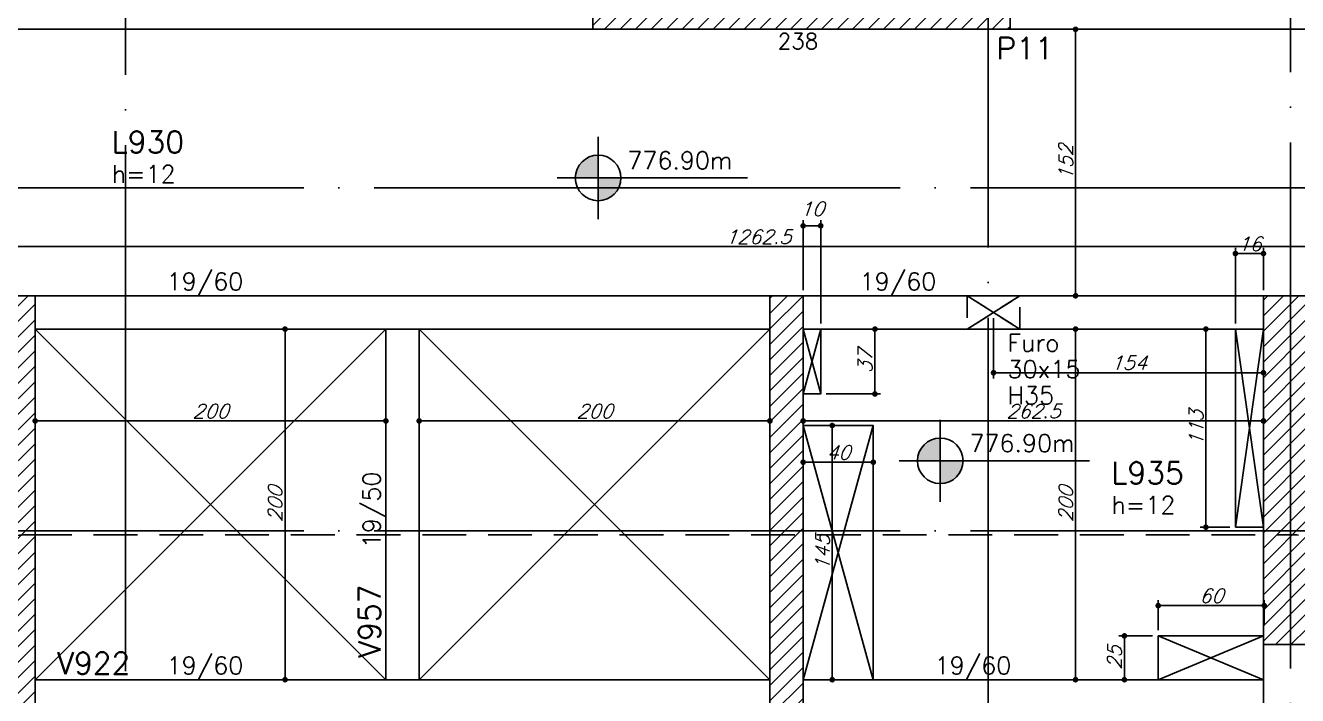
# Model space of a CAD drawing. Extents: x -4245 to 5400, y -2094 to 2406.
# Drawn here: x 1508 to 2234, y 265 to 648 of the extents above; entities that cross this region are included whole.
import ezdxf
from ezdxf.enums import TextEntityAlignment as Align

# ---------------------------------------------------------------- set-up
doc = ezdxf.new("R2010")
doc.units = 0
doc.header["$LTSCALE"] = 50
doc.header["$MEASUREMENT"] = 0
for name, pattern in [('DASHED', [0.75, 0.5, -0.25]), ('EIXO', [6.8, 6, -0.4, 0, -0.4]), ('HIDDEN', [0.375, 0.25, -0.125])]:
    doc.linetypes.add(name, pattern=pattern)
doc.layers.get('0').update_dxf_attribs({"linetype": 'CONTINUOUS'})
doc.layers.get('DEFPOINTS').update_dxf_attribs({"linetype": 'CONTINUOUS'})
for name, color, linetype in [('F-AUX-RED', 1, 'CONTINUOUS'), ('F-COTAS', 106, 'CONTINUOUS'), ('F-COTAS-FUROS', 50, 'CONTINUOUS'), ('F-EIXO', 12, 'EIXO'), ('F-FURO-PAREDE', 2, 'HIDDEN'), ('F-FURO-PAREDE-TEXTOS', 2, 'CONTINUOUS'), ('F-LAJES-DIM', 2, 'CONTINUOUS'), ('F-LAJES-NOME', 4, 'CONTINUOUS'), ('F-NÍVEL-PLANTA', 2, 'CONTINUOUS'), ('F-PILARES-DIM', 172, 'CONTINUOUS'), ('F-PILARES-HACH', 174, 'CONTINUOUS'), ('F-PILARES-NOME', 170, 'CONTINUOUS'), ('F-PILARES-S', 170, 'CONTINUOUS'), ('F-TEXTO', 6, 'CONTINUOUS'), ('F-VIGAS', 3, 'CONTINUOUS'), ('F-VIGAS-DIM', 2, 'CONTINUOUS'), ('F-VIGAS-NOME', 4, 'CONTINUOUS'), ('F-VÃO', 1, 'CONTINUOUS')]:
    doc.layers.add(name, color=color, linetype=linetype)
doc.styles.add('CP-TEXT-INCL', font='simplex.shx', dxfattribs={"oblique": 20})
doc.styles.add('MCP', font='simplex.shx')
doc.styles.add('ROMANS', font='simplex.shx')
doc.dimstyles.new('CP-COTAS-50', dxfattribs={"dimscale": 0.64, "dimtxt": 12.5, "dimasz": 5, "dimexe": 5, "dimexo": 5, "dimgap": 2.5, "dimtad": 1, "dimdec": 1, "dimdsep": 46, "dimtxsty": 'CP-TEXT-INCL', "dimblk1": 'DOT', "dimblk2": 'DOT', "dimsah": 1, "dimcen": 9, "dimclrd": 256, "dimclre": 256, "dimclrt": 256, "dimadec": 0, "dimazin": 0, "dimtfac": 1, "dimtdec": 1, "dimtmove": 2, "dimatfit": 3, "dimldrblk": 'DOT', "dimfxl": 0, "dimtolj": 1, "dimarcsym": 0})

# ---------------------------------------------------------------- blocks, each defined once
blk = doc.blocks.new('Nível - Planta')
at = {"layer": 'F-NÍVEL-PLANTA'}
h = blk.add_hatch(color=71, dxfattribs=at)
h.paths.add_polyline_path([(0, 0), (0, 0.26, 0.414214), (-0.26, 0)])
h.paths.add_polyline_path([(0.26, 0), (0, 0), (0, -0.26, 0.414214)])
for p, q in [((0, -0.469), (0, 0.469)), ((-0.469, 0), (1.704, 0))]:
    blk.add_line(p, q, dxfattribs=at)
blk.add_circle((0, 0), 0.26, dxfattribs=at)
at = {"layer": 'F-TEXTO', "color": 3, "style": 'MCP'}
blk.add_attdef('NÍVEL', (0.333, 0.102), '', height=0.2, dxfattribs=at)
blk = doc.blocks.new('_DOT')
at = {"color": 0, "linetype": 'ByBlock'}
blk.add_line((-0.5, 0), (-1, 0), dxfattribs=at)
at = {"color": 0, "linetype": 'ByBlock', "const_width": 0.5}
blk.add_lwpolyline([(-0.25, 0, 1), (0.25, 0, 1)], format="xyb", close=True, dxfattribs=at)
blk = doc.blocks.new('*D53')
at = {"layer": 'DEFPOINTS', "color": 0, "linetype": 'Continuous', "transparency": 16777216}
for p in [(1656.53, 474.5), (1656.53, 474.5), (1656.53, 274.5)]:
    blk.add_point(p, dxfattribs=at)
at = {"layer": 'F-COTAS', "linetype": 'Continuous', "lineweight": -2, "transparency": 16777216}
blk.add_line((1656.53, 277.7), (1656.53, 471.3), dxfattribs=at)
at = {"layer": 'F-COTAS', "linetype": 'Continuous', "lineweight": -2, "transparency": 16777216, "xscale": 3.2, "yscale": 3.2, "zscale": 3.2}
for p, rotation in [((1656.53, 474.5), 90), ((1656.53, 274.5), 270)]:
    blk.add_blockref('_DOT', p, dxfattribs=dict(at, rotation=rotation))
at = {"layer": 'F-COTAS', "linetype": 'Continuous', "transparency": 16777216, "insert": (1650.93, 374.5), "char_height": 8, "attachment_point": 5, "rotation": 90, "style": 'CP-TEXT-INCL'}
blk.add_mtext('\\A1;200', dxfattribs=at)
blk = doc.blocks.new('*D56')
at = {"layer": 'DEFPOINTS', "color": 0, "linetype": 'Continuous', "transparency": 16777216}
for p in [(2107.34, 474.5), (2107.34, 474.5), (2107.34, 274.5)]:
    blk.add_point(p, dxfattribs=at)
at = {"layer": 'F-COTAS', "linetype": 'Continuous', "lineweight": -2, "transparency": 16777216}
blk.add_line((2107.34, 277.7), (2107.34, 471.3), dxfattribs=at)
at = {"layer": 'F-COTAS', "linetype": 'Continuous', "lineweight": -2, "transparency": 16777216, "xscale": 3.2, "yscale": 3.2, "zscale": 3.2}
for p, rotation in [((2107.34, 474.5), 90), ((2107.34, 274.5), 270)]:
    blk.add_blockref('_DOT', p, dxfattribs=dict(at, rotation=rotation))
at = {"layer": 'F-COTAS', "linetype": 'Continuous', "transparency": 16777216, "insert": (2101.74, 374.5), "char_height": 8, "attachment_point": 5, "rotation": 90, "style": 'CP-TEXT-INCL'}
blk.add_mtext('\\A1;200', dxfattribs=at)
blk = doc.blocks.new('*D57')
at = {"layer": 'DEFPOINTS', "color": 0, "linetype": 'Continuous', "transparency": 16777216}
for p in [(2107.34, 645.5), (2107.34, 645.5), (2107.34, 493.5)]:
    blk.add_point(p, dxfattribs=at)
at = {"layer": 'F-COTAS', "linetype": 'Continuous', "lineweight": -2, "transparency": 16777216}
blk.add_line((2107.34, 496.7), (2107.34, 642.3), dxfattribs=at)
at = {"layer": 'F-COTAS', "linetype": 'Continuous', "lineweight": -2, "transparency": 16777216, "xscale": 3.2, "yscale": 3.2, "zscale": 3.2}
for p, rotation in [((2107.34, 645.5), 90), ((2107.34, 493.5), 270)]:
    blk.add_blockref('_DOT', p, dxfattribs=dict(at, rotation=rotation))
at = {"layer": 'F-COTAS', "linetype": 'Continuous', "transparency": 16777216, "insert": (2101.74, 569.5), "char_height": 8, "attachment_point": 5, "rotation": 90, "style": 'CP-TEXT-INCL'}
blk.add_mtext('\\A1;152', dxfattribs=at)
blk = doc.blocks.new('*D104')
at = {"layer": 'DEFPOINTS', "color": 0, "linetype": 'Continuous', "transparency": 16777216}
for p in [(1295, 521.55), (2557.5, 521.55), (2557.5, 521.55)]:
    blk.add_point(p, dxfattribs=at)
at = {"layer": 'F-COTAS', "linetype": 'Continuous', "lineweight": -2, "transparency": 16777216}
blk.add_line((1298.2, 521.55), (2554.3, 521.55), dxfattribs=at)
at = {"layer": 'F-COTAS', "linetype": 'Continuous', "lineweight": -2, "transparency": 16777216, "xscale": 3.2, "yscale": 3.2, "zscale": 3.2, "rotation": 180}
blk.add_blockref('_DOT', (1295, 521.55), dxfattribs=at)
at = {"layer": 'F-COTAS', "linetype": 'Continuous', "lineweight": -2, "transparency": 16777216, "xscale": 3.2, "yscale": 3.2, "zscale": 3.2}
blk.add_blockref('_DOT', (2557.5, 521.55), dxfattribs=at)
at = {"layer": 'F-COTAS', "linetype": 'Continuous', "transparency": 16777216, "insert": (1926.25, 527.15), "char_height": 8, "attachment_point": 5, "style": 'CP-TEXT-INCL'}
blk.add_mtext('\\A1;1262.5', dxfattribs=at)
blk = doc.blocks.new('*U151')
at = {"layer": 'F-EIXO'}
blk.add_line((0, 0), (7285, 0), dxfattribs=at)
at = {"layer": 'F-TEXTO', "style": 'ROMANS'}
blk.add_attdef('EIXO', text='', height=17.5, dxfattribs=at).set_placement((-28.2072, 0), align=Align.MIDDLE_CENTER)
blk = doc.blocks.new('*U156')
at = {"layer": 'F-EIXO'}
blk.add_line((0, 0), (0, -2753.4852), dxfattribs=at)
at = {"layer": 'F-TEXTO', "style": 'ROMANS'}
blk.add_attdef('EIXO', text='', height=17.5, rotation=360, dxfattribs=at).set_placement((0, 28.2072), align=Align.MIDDLE_CENTER)
blk = doc.blocks.new('*U167')
at = {"layer": 'F-EIXO'}
blk.add_line((0, 0), (7285, 0), dxfattribs=at)
at = {"layer": 'F-TEXTO', "style": 'ROMANS'}
blk.add_attdef('EIXO', text='', height=17.5, dxfattribs=at).set_placement((-28.2072, 0), align=Align.MIDDLE_CENTER)
blk = doc.blocks.new('*U179')
at = {"layer": 'F-EIXO'}
blk.add_line((0, 0), (0, -2655), dxfattribs=at)
at = {"layer": 'F-TEXTO', "style": 'ROMANS'}
blk.add_attdef('EIXO', text='', height=17.5, rotation=360, dxfattribs=at).set_placement((0, 28.21), align=Align.MIDDLE_CENTER)
blk = doc.blocks.new('*U173')
at = {"layer": 'F-EIXO'}
blk.add_line((0, 0), (0, -2755), dxfattribs=at)
at = {"layer": 'F-TEXTO', "style": 'ROMANS'}
blk.add_attdef('EIXO', text='', height=17.5, rotation=360, dxfattribs=at).set_placement((0, 28.2072), align=Align.MIDDLE_CENTER)
blk = doc.blocks.new('*U308')
at = {"layer": 'F-VÃO'}
for p, q in [((0, 0), (60, 25)), ((0, 25), (60, 0))]:
    blk.add_line(p, q, dxfattribs=at)
at = {"layer": 'F-VÃO', "color": 3}
blk.add_lwpolyline([(0, 0), (60, 0), (60, 25), (0, 25)], close=True, dxfattribs=at)
blk = doc.blocks.new('*U311')
at = {"layer": 'F-VÃO'}
for p, q in [((0, 0), (16, 113)), ((0, 113), (16, 0))]:
    blk.add_line(p, q, dxfattribs=at)
at = {"layer": 'F-VÃO', "color": 3}
blk.add_lwpolyline([(0, 0), (16, 0), (16, 113), (0, 113)], close=True, dxfattribs=at)
blk = doc.blocks.new('*U314')
at = {"layer": 'F-VÃO'}
for p, q in [((0, 0), (40, 145)), ((0, 145), (40, 0))]:
    blk.add_line(p, q, dxfattribs=at)
at = {"layer": 'F-VÃO', "color": 3}
blk.add_lwpolyline([(0, 0), (40, 0), (40, 145), (0, 145)], close=True, dxfattribs=at)
blk = doc.blocks.new('*U317')
at = {"layer": 'F-VÃO'}
for p, q in [((0, 0), (10, 37)), ((0, 37), (10, 0))]:
    blk.add_line(p, q, dxfattribs=at)
at = {"layer": 'F-VÃO', "color": 3}
blk.add_lwpolyline([(0, 0), (10, 0), (10, 37), (0, 37)], close=True, dxfattribs=at)
blk = doc.blocks.new('*D406')
at = {"layer": 'DEFPOINTS', "color": 0, "linetype": 'Continuous', "transparency": 16777216}
for p in [(1968.57, 419.5), (1979.86, 419.5), (1984.9, 274.5)]:
    blk.add_point(p, dxfattribs=at)
at = {"layer": 'F-COTAS-FUROS', "linetype": 'Continuous', "lineweight": -2, "transparency": 16777216}
for p, q in [((1976.66, 419.5), (1965.37, 419.5)), ((1968.57, 277.7), (1968.57, 416.3)), ((1981.7, 274.5), (1965.37, 274.5))]:
    blk.add_line(p, q, dxfattribs=at)
at = {"layer": 'F-COTAS-FUROS', "linetype": 'Continuous', "lineweight": -2, "transparency": 16777216, "xscale": 3.2, "yscale": 3.2, "zscale": 3.2}
for p, rotation in [((1968.57, 419.5), 90), ((1968.57, 274.5), 270)]:
    blk.add_blockref('_DOT', p, dxfattribs=dict(at, rotation=rotation))
at = {"layer": 'F-COTAS-FUROS', "linetype": 'Continuous', "transparency": 16777216, "insert": (1962.97, 347), "char_height": 8, "attachment_point": 5, "rotation": 90, "style": 'CP-TEXT-INCL'}
blk.add_mtext('\\A1;145', dxfattribs=at)
blk = doc.blocks.new('*D407')
at = {"layer": 'DEFPOINTS', "color": 0, "linetype": 'Continuous', "transparency": 16777216}
for p in [(1952, 394.26), (1992, 398.56), (1992, 392.59)]:
    blk.add_point(p, dxfattribs=at)
at = {"layer": 'F-COTAS-FUROS', "linetype": 'Continuous', "lineweight": -2, "transparency": 16777216}
for p, q in [((1952, 397.46), (1952, 401.76)), ((1992, 395.79), (1992, 401.76)), ((1955.2, 398.56), (1988.8, 398.56))]:
    blk.add_line(p, q, dxfattribs=at)
at = {"layer": 'F-COTAS-FUROS', "linetype": 'Continuous', "lineweight": -2, "transparency": 16777216, "xscale": 3.2, "yscale": 3.2, "zscale": 3.2, "rotation": 180}
blk.add_blockref('_DOT', (1952, 398.56), dxfattribs=at)
at = {"layer": 'F-COTAS-FUROS', "linetype": 'Continuous', "lineweight": -2, "transparency": 16777216, "xscale": 3.2, "yscale": 3.2, "zscale": 3.2}
blk.add_blockref('_DOT', (1992, 398.56), dxfattribs=at)
at = {"layer": 'F-COTAS-FUROS', "linetype": 'Continuous', "transparency": 16777216, "insert": (1972, 404.16), "char_height": 8, "attachment_point": 5, "style": 'CP-TEXT-INCL'}
blk.add_mtext('\\A1;40', dxfattribs=at)
blk = doc.blocks.new('*D408')
at = {"layer": 'DEFPOINTS', "color": 0, "linetype": 'Continuous', "transparency": 16777216}
for p in [(2135.2, 299.5), (2154.5, 299.5), (2154.5, 274.5)]:
    blk.add_point(p, dxfattribs=at)
at = {"layer": 'F-COTAS-FUROS', "linetype": 'Continuous', "lineweight": -2, "transparency": 16777216}
for p, q in [((2151.3, 299.5), (2132, 299.5)), ((2135.2, 277.7), (2135.2, 296.3)), ((2151.3, 274.5), (2132, 274.5))]:
    blk.add_line(p, q, dxfattribs=at)
at = {"layer": 'F-COTAS-FUROS', "linetype": 'Continuous', "lineweight": -2, "transparency": 16777216, "xscale": 3.2, "yscale": 3.2, "zscale": 3.2}
for p, rotation in [((2135.2, 299.5), 90), ((2135.2, 274.5), 270)]:
    blk.add_blockref('_DOT', p, dxfattribs=dict(at, rotation=rotation))
at = {"layer": 'F-COTAS-FUROS', "linetype": 'Continuous', "transparency": 16777216, "insert": (2129.6, 287), "char_height": 8, "attachment_point": 5, "rotation": 90, "style": 'CP-TEXT-INCL'}
blk.add_mtext('\\A1;25', dxfattribs=at)
blk = doc.blocks.new('*D409')
at = {"layer": 'DEFPOINTS', "color": 0, "linetype": 'Continuous', "transparency": 16777216}
for p in [(2214.97, 316.75), (2154.5, 299.5), (2214.97, 302.19)]:
    blk.add_point(p, dxfattribs=at)
at = {"layer": 'F-COTAS-FUROS', "linetype": 'Continuous', "lineweight": -2, "transparency": 16777216}
for p, q in [((2154.5, 302.7), (2154.5, 319.95)), ((2214.97, 305.39), (2214.97, 319.95)), ((2157.7, 316.75), (2211.77, 316.75))]:
    blk.add_line(p, q, dxfattribs=at)
at = {"layer": 'F-COTAS-FUROS', "linetype": 'Continuous', "lineweight": -2, "transparency": 16777216, "xscale": 3.2, "yscale": 3.2, "zscale": 3.2, "rotation": 180}
blk.add_blockref('_DOT', (2154.5, 316.75), dxfattribs=at)
at = {"layer": 'F-COTAS-FUROS', "linetype": 'Continuous', "lineweight": -2, "transparency": 16777216, "xscale": 3.2, "yscale": 3.2, "zscale": 3.2}
blk.add_blockref('_DOT', (2214.97, 316.75), dxfattribs=at)
at = {"layer": 'F-COTAS-FUROS', "linetype": 'Continuous', "transparency": 16777216, "insert": (2184.73, 322.35), "char_height": 8, "attachment_point": 5, "style": 'CP-TEXT-INCL'}
blk.add_mtext('\\A1;60', dxfattribs=at)
blk = doc.blocks.new('*D410')
at = {"layer": 'DEFPOINTS', "color": 0, "linetype": 'Continuous', "transparency": 16777216}
for p in [(2181.66, 474.5), (2188.56, 474.5), (2198.5, 361.5)]:
    blk.add_point(p, dxfattribs=at)
at = {"layer": 'F-COTAS-FUROS', "linetype": 'Continuous', "lineweight": -2, "transparency": 16777216}
for p, q in [((2185.36, 474.5), (2178.46, 474.5)), ((2181.66, 364.7), (2181.66, 471.3)), ((2195.3, 361.5), (2178.46, 361.5))]:
    blk.add_line(p, q, dxfattribs=at)
at = {"layer": 'F-COTAS-FUROS', "linetype": 'Continuous', "lineweight": -2, "transparency": 16777216, "xscale": 3.2, "yscale": 3.2, "zscale": 3.2}
for p, rotation in [((2181.66, 474.5), 90), ((2181.66, 361.5), 270)]:
    blk.add_blockref('_DOT', p, dxfattribs=dict(at, rotation=rotation))
at = {"layer": 'F-COTAS-FUROS', "linetype": 'Continuous', "transparency": 16777216, "insert": (2176.06, 418), "char_height": 8, "attachment_point": 5, "rotation": 90, "style": 'CP-TEXT-INCL'}
blk.add_mtext('\\A1;113', dxfattribs=at)
blk = doc.blocks.new('*D411')
at = {"layer": 'DEFPOINTS', "color": 0, "linetype": 'Continuous', "transparency": 16777216}
for p in [(2214.5, 517.6), (2214.5, 493.5), (2198.5, 474.5)]:
    blk.add_point(p, dxfattribs=at)
at = {"layer": 'F-COTAS-FUROS', "linetype": 'Continuous', "lineweight": -2, "transparency": 16777216}
for p, q in [((2198.5, 477.7), (2198.5, 520.8)), ((2201.7, 517.6), (2211.3, 517.6)), ((2214.5, 496.7), (2214.5, 520.8))]:
    blk.add_line(p, q, dxfattribs=at)
at = {"layer": 'F-COTAS-FUROS', "linetype": 'Continuous', "lineweight": -2, "transparency": 16777216, "xscale": 3.2, "yscale": 3.2, "zscale": 3.2, "rotation": 180}
blk.add_blockref('_DOT', (2198.5, 517.6), dxfattribs=at)
at = {"layer": 'F-COTAS-FUROS', "linetype": 'Continuous', "lineweight": -2, "transparency": 16777216, "xscale": 3.2, "yscale": 3.2, "zscale": 3.2}
blk.add_blockref('_DOT', (2214.5, 517.6), dxfattribs=at)
at = {"layer": 'F-COTAS-FUROS', "linetype": 'Continuous', "transparency": 16777216, "insert": (2206.5, 523.2), "char_height": 8, "attachment_point": 5, "style": 'CP-TEXT-INCL'}
blk.add_mtext('\\A1;16', dxfattribs=at)
blk = doc.blocks.new('*D412')
at = {"layer": 'DEFPOINTS', "color": 0, "linetype": 'Continuous', "transparency": 16777216}
for p in [(1978.54, 474.5), (1992.91, 474.5), (1962, 437.5)]:
    blk.add_point(p, dxfattribs=at)
at = {"layer": 'F-COTAS-FUROS', "linetype": 'Continuous', "lineweight": -2, "transparency": 16777216}
for p, q in [((1981.74, 474.5), (1996.11, 474.5)), ((1992.91, 440.7), (1992.91, 471.3)), ((1965.2, 437.5), (1996.11, 437.5))]:
    blk.add_line(p, q, dxfattribs=at)
at = {"layer": 'F-COTAS-FUROS', "linetype": 'Continuous', "lineweight": -2, "transparency": 16777216, "xscale": 3.2, "yscale": 3.2, "zscale": 3.2}
for p, rotation in [((1992.91, 474.5), 90), ((1992.91, 437.5), 270)]:
    blk.add_blockref('_DOT', p, dxfattribs=dict(at, rotation=rotation))
at = {"layer": 'F-COTAS-FUROS', "linetype": 'Continuous', "transparency": 16777216, "insert": (1987.31, 456), "char_height": 8, "attachment_point": 5, "rotation": 90, "style": 'CP-TEXT-INCL'}
blk.add_mtext('\\A1;37', dxfattribs=at)
blk = doc.blocks.new('*D413')
at = {"layer": 'DEFPOINTS', "color": 0, "linetype": 'Continuous', "transparency": 16777216}
for p in [(1952, 533.41), (1952, 493.5), (1962, 474.5)]:
    blk.add_point(p, dxfattribs=at)
at = {"layer": 'F-COTAS-FUROS', "linetype": 'Continuous', "lineweight": -2, "transparency": 16777216}
for p, q in [((1952, 496.7), (1952, 536.61)), ((1958.8, 533.41), (1955.2, 533.41)), ((1962, 477.7), (1962, 536.61))]:
    blk.add_line(p, q, dxfattribs=at)
at = {"layer": 'F-COTAS-FUROS', "linetype": 'Continuous', "lineweight": -2, "transparency": 16777216, "xscale": 3.2, "yscale": 3.2, "zscale": 3.2, "rotation": 180}
blk.add_blockref('_DOT', (1952, 533.41), dxfattribs=at)
at = {"layer": 'F-COTAS-FUROS', "linetype": 'Continuous', "lineweight": -2, "transparency": 16777216, "xscale": 3.2, "yscale": 3.2, "zscale": 3.2}
blk.add_blockref('_DOT', (1962, 533.41), dxfattribs=at)
at = {"layer": 'F-COTAS-FUROS', "linetype": 'Continuous', "transparency": 16777216, "insert": (1957, 543.01), "char_height": 8, "attachment_point": 5, "style": 'CP-TEXT-INCL'}
blk.add_mtext('\\A1;10', dxfattribs=at)
blk = doc.blocks.new('*D463')
at = {"layer": 'DEFPOINTS', "color": 0, "linetype": 'Continuous', "transparency": 16777216}
for p in [(1514, 422.13), (1714, 422.13), (1714, 422.13)]:
    blk.add_point(p, dxfattribs=at)
at = {"layer": 'F-COTAS', "linetype": 'Continuous', "lineweight": -2, "transparency": 16777216}
blk.add_line((1517.2, 422.13), (1710.8, 422.13), dxfattribs=at)
at = {"layer": 'F-COTAS', "linetype": 'Continuous', "lineweight": -2, "transparency": 16777216, "xscale": 3.2, "yscale": 3.2, "zscale": 3.2, "rotation": 180}
blk.add_blockref('_DOT', (1514, 422.13), dxfattribs=at)
at = {"layer": 'F-COTAS', "linetype": 'Continuous', "lineweight": -2, "transparency": 16777216, "xscale": 3.2, "yscale": 3.2, "zscale": 3.2}
blk.add_blockref('_DOT', (1714, 422.13), dxfattribs=at)
at = {"layer": 'F-COTAS', "linetype": 'Continuous', "transparency": 16777216, "insert": (1614, 427.73), "char_height": 8, "attachment_point": 5, "style": 'CP-TEXT-INCL'}
blk.add_mtext('\\A1;200', dxfattribs=at)
blk = doc.blocks.new('*D464')
at = {"layer": 'DEFPOINTS', "color": 0, "linetype": 'Continuous', "transparency": 16777216}
for p in [(1733, 422.13), (1933, 422.13), (1933, 422.13)]:
    blk.add_point(p, dxfattribs=at)
at = {"layer": 'F-COTAS', "linetype": 'Continuous', "lineweight": -2, "transparency": 16777216}
blk.add_line((1736.2, 422.13), (1929.8, 422.13), dxfattribs=at)
at = {"layer": 'F-COTAS', "linetype": 'Continuous', "lineweight": -2, "transparency": 16777216, "xscale": 3.2, "yscale": 3.2, "zscale": 3.2, "rotation": 180}
blk.add_blockref('_DOT', (1733, 422.13), dxfattribs=at)
at = {"layer": 'F-COTAS', "linetype": 'Continuous', "lineweight": -2, "transparency": 16777216, "xscale": 3.2, "yscale": 3.2, "zscale": 3.2}
blk.add_blockref('_DOT', (1933, 422.13), dxfattribs=at)
at = {"layer": 'F-COTAS', "linetype": 'Continuous', "transparency": 16777216, "insert": (1833, 427.73), "char_height": 8, "attachment_point": 5, "style": 'CP-TEXT-INCL'}
blk.add_mtext('\\A1;200', dxfattribs=at)
blk = doc.blocks.new('*D465')
at = {"layer": 'DEFPOINTS', "color": 0, "linetype": 'Continuous', "transparency": 16777216}
for p in [(1952, 422.13), (2214.5, 422.13), (2214.5, 422.13)]:
    blk.add_point(p, dxfattribs=at)
at = {"layer": 'F-COTAS', "linetype": 'Continuous', "lineweight": -2, "transparency": 16777216}
blk.add_line((1955.2, 422.13), (2211.3, 422.13), dxfattribs=at)
at = {"layer": 'F-COTAS', "linetype": 'Continuous', "lineweight": -2, "transparency": 16777216, "xscale": 3.2, "yscale": 3.2, "zscale": 3.2, "rotation": 180}
blk.add_blockref('_DOT', (1952, 422.13), dxfattribs=at)
at = {"layer": 'F-COTAS', "linetype": 'Continuous', "lineweight": -2, "transparency": 16777216, "xscale": 3.2, "yscale": 3.2, "zscale": 3.2}
blk.add_blockref('_DOT', (2214.5, 422.13), dxfattribs=at)
at = {"layer": 'F-COTAS', "linetype": 'Continuous', "transparency": 16777216, "insert": (2083.25, 427.73), "char_height": 8, "attachment_point": 5, "style": 'CP-TEXT-INCL'}
blk.add_mtext('\\A1;262.5', dxfattribs=at)
blk = doc.blocks.new('*D503')
at = {"layer": 'DEFPOINTS', "color": 0, "linetype": 'Continuous', "transparency": 16777216}
for p in [(2060.57, 484), (2214.5, 461.37), (2214.5, 449.6)]:
    blk.add_point(p, dxfattribs=at)
at = {"layer": 'F-COTAS-FUROS', "linetype": 'Continuous', "lineweight": -2, "transparency": 16777216}
for p, q in [((2060.57, 480.8), (2060.57, 446.4)), ((2214.5, 458.17), (2214.5, 446.4)), ((2063.77, 449.6), (2211.3, 449.6))]:
    blk.add_line(p, q, dxfattribs=at)
at = {"layer": 'F-COTAS-FUROS', "linetype": 'Continuous', "lineweight": -2, "transparency": 16777216, "xscale": 3.2, "yscale": 3.2, "zscale": 3.2, "rotation": 180}
blk.add_blockref('_DOT', (2060.57, 449.6), dxfattribs=at)
at = {"layer": 'F-COTAS-FUROS', "linetype": 'Continuous', "lineweight": -2, "transparency": 16777216, "xscale": 3.2, "yscale": 3.2, "zscale": 3.2}
blk.add_blockref('_DOT', (2214.5, 449.6), dxfattribs=at)
at = {"layer": 'F-COTAS-FUROS', "linetype": 'Continuous', "transparency": 16777216, "insert": (2137.54, 455.2), "char_height": 8, "attachment_point": 5, "style": 'CP-TEXT-INCL'}
blk.add_mtext('\\A1;154', dxfattribs=at)

msp = doc.modelspace()

# ---------------------------------------------------------------- hatches: boundary and pattern name
at = {"layer": 'F-PILARES-HACH', "linetype": 'Continuous'}
h = msp.add_hatch(dxfattribs=at)
h.set_pattern_fill('ANSI31', color=256, scale=50, style=0)
h.paths.add_polyline_path([(2070, 645.5), (2070, 883.5), (1832, 883.5), (1832, 864.5), (2051, 864.5), (2051, 664.5), (1832, 664.5), (1832, 645.5)], flags=16)
h = msp.add_hatch(dxfattribs=at)
h.set_pattern_fill('ANSI31', color=256, scale=50, style=0)
h.paths.add_polyline_path([(1495, 246.5), (1514, 246.5), (1514, 493.5), (1495, 493.5)], flags=16)
h = msp.add_hatch(dxfattribs=at)
h.set_pattern_fill('ANSI31', color=256, scale=50, style=0)
h.paths.add_polyline_path([(1933, 255), (1952, 255), (1952, 493.5), (1933, 493.5)], flags=16)
h = msp.add_hatch(dxfattribs=at)
h.set_pattern_fill('ANSI31', color=256, scale=50, style=0)
h.paths.add_polyline_path([(2214.5, 294.5), (2239.5, 294.5), (2239.5, 493.5), (2214.5, 493.5)], flags=16)

# ---------------------------------------------------------------- linework, layer by layer
at = {"layer": 'F-AUX-RED', "color": 4, "linetype": 'DASHED'}
msp.add_lwpolyline([(1509.835, 357.176), (2231.02, 357.176, -0.4142136), (2281.02, 307.176), (2281.02, -11.113, -0.4142136), (2231.02, -61.113), (1509.835, -61.113, -0.4142136), (1459.835, -11.113), (1459.835, 307.176, -0.4142136)], format="xyb", close=True, dxfattribs=at)
at = {"layer": 'F-FURO-PAREDE'}
msp.add_lwpolyline([(2060.57, 484), (2045.57, 474.5), (2075.57, 474.5), (2060.57, 484), (2075.57, 474.5), (2075.57, 493.5), (2060.57, 484), (2075.57, 493.5), (2045.57, 493.5), (2060.57, 484), (2045.57, 493.5), (2045.57, 474.5), (2060.57, 484)], dxfattribs=at)
at = {"layer": 'F-PILARES-S', "linetype": 'Continuous'}
for points in [[(2070, 645.5), (2070, 883.5), (1832, 883.5), (1832, 864.5), (2051, 864.5), (2051, 664.5), (1832, 664.5), (1832, 645.5), (2070, 645.5)], [(1495, 246.5), (1514, 246.5), (1514, 493.5), (1495, 493.5), (1495, 246.5)], [(1933, 255), (1952, 255), (1952, 493.5), (1933, 493.5), (1933, 255)], [(2214.5, 294.5), (2239.5, 294.5), (2239.5, 493.5), (2214.5, 493.5), (2214.5, 294.5)]]:
    msp.add_lwpolyline(points, dxfattribs=at)
at = {"layer": 'F-VIGAS'}
for points in [[(1295, 645.5), (1832, 645.5)], [(2070, 645.5), (2230, 645.5)], [(2230, 645.5), (2557.5, 645.5)], [(1723.5, 493.5), (1514, 493.5)], [(1933, 493.5), (1723.5, 493.5)], [(2214.5, 493.5), (1952, 493.5)], [(1514, 474.5), (1714, 474.5)], [(1714, 474.5), (1714, 274.5)], [(1733, 474.5), (1714, 474.5)], [(1733, 274.5), (1733, 474.5)], [(1733, 474.5), (1933, 474.5)], [(1952, 474.5), (2214.5, 474.5)], [(2214.5, 294.5), (2214.5, 274.5)], [(1714, 274.5), (1514, 274.5)], [(1733, 274.5), (1714, 274.5)], [(1933, 274.5), (1733, 274.5)], [(2147.5, 274.5), (1952, 274.5)], [(2214.5, 274.5), (2147.5, 274.5)], [(2214.5, 255.5), (2214.5, 274.5)]]:
    msp.add_lwpolyline(points, dxfattribs=at)
at = {"layer": 'F-VÃO'}
for p, q in [((1514, 274.5), (1714, 474.5)), ((1514, 474.5), (1714, 274.5)), ((1733, 274.5), (1933, 474.5)), ((1733, 474.5), (1933, 274.5))]:
    msp.add_line(p, q, dxfattribs=at)

# ---------------------------------------------------------------- block references
at = {"layer": 'F-EIXO', "linetype": 'Continuous'}
for name, p in [('*U156', (1565.5, 1939.842)), ('*U173', (2230, 1941.357)), ('*U179', (2057.5, 1841.357)), ('*U151', (-3734.274, 555)), ('*U167', (-3734.274, 359.5))]:
    msp.add_blockref(name, p, dxfattribs=at)
at = {"layer": 'F-NÍVEL-PLANTA', "linetype": 'Continuous', "xscale": 50, "yscale": 50, "zscale": 50}
for p in [(1835.058, 560.689), (2030.178, 399.339)]:
    msp.add_blockref('Nível - Planta', p, dxfattribs=at).add_auto_attribs({'NÍVEL': '776.90m'})
at = {"layer": 'F-VÃO', "linetype": 'Continuous'}
for name, p in [('*U317', (1952, 437.5)), ('*U311', (2198.5, 361.5)), ('*U314', (1952, 274.5)), ('*U308', (2154.5, 274.5))]:
    msp.add_blockref(name, p, dxfattribs=at)

# ---------------------------------------------------------------- texts
at = {"layer": 'F-FURO-PAREDE-TEXTOS', "linetype": 'Continuous', "style": 'MCP'}
for s, p in [('Furo', (2068.552, 461.675)), ('30x15', (2068.552, 446.675)), ('H35', (2068.552, 431.675))]:
    msp.add_text(s, height=10, dxfattribs=at).set_placement(p)
at = {"layer": 'F-LAJES-DIM', "linetype": 'Continuous', "style": 'MCP'}
for p in [(1557.69, 557.984), (2127.842, 369.201)]:
    msp.add_text('h=12', height=10, dxfattribs=at).set_placement(p)
at = {"layer": 'F-LAJES-NOME', "linetype": 'Continuous', "style": 'MCP'}
for s, p in [('L930', (1557.69, 574.984)), ('L935', (2127.842, 386.201))]:
    msp.add_text(s, height=12.5, dxfattribs=at).set_placement(p)
at = {"layer": 'F-PILARES-DIM', "linetype": 'Continuous', "style": 'MCP'}
msp.add_text('238', height=9, dxfattribs=at).set_placement((1937.5, 634.25))
at = {"layer": 'F-PILARES-NOME', "linetype": 'Continuous', "style": 'MCP'}
msp.add_text('P11', height=12.5, dxfattribs=at).set_placement((2062.214, 628.388))
at = {"layer": 'F-VIGAS-DIM', "linetype": 'Continuous', "style": 'MCP'}
for p in [(1589, 496.625), (1984.221, 496.625), (1589, 277.625), (2027, 277.625)]:
    msp.add_text('19/60', height=10, dxfattribs=at).set_placement(p)
msp.add_text('19/50', height=10, rotation=90, dxfattribs=at).set_placement((1710.875, 349.5))
at = {"layer": 'F-VIGAS-NOME', "linetype": 'Continuous', "style": 'MCP'}
msp.add_text('V957', height=12.5, rotation=90, dxfattribs=at).set_placement((1710.875, 287))
msp.add_text('V922', height=12.5, dxfattribs=at).set_placement((1526.5, 277.625))

# ---------------------------------------------------------------- dimensions: what is measured, and where the dimension line sits
at = {"layer": 'F-COTAS', "linetype": 'Continuous'}
for base, p1, p2, angle, picture, middle in [((2107.341, 645.5), (2107.341, 493.5), (2107.341, 645.5), 270, '*D57', (2101.741, 569.5)), ((2557.5, 521.548), (1295, 521.548), (2557.5, 521.548), 180, '*D104', (1926.25, 527.148)), ((1656.53, 474.5), (1656.53, 274.5), (1656.53, 474.5), 270, '*D53', (1650.93, 374.5)), ((2107.341, 474.5), (2107.341, 274.5), (2107.341, 474.5), 270, '*D56', (2101.741, 374.5))]:
    dim = msp.add_linear_dim(base=base, p1=p1, p2=p2, angle=angle, dimstyle='CP-COTAS-50', dxfattribs=at)
    dim.commit()
    dim.dimension.update_dxf_attribs({"geometry": picture, "text_midpoint": middle})
for base, p1, p2, picture, middle in [((1714, 422.133), (1514, 422.133), (1714, 422.133), '*D463', (1614, 427.733)), ((1933, 422.133), (1733, 422.133), (1933, 422.133), '*D464', (1833, 427.733)), ((2214.5, 422.133), (1952, 422.133), (2214.5, 422.133), '*D465', (2083.25, 427.733))]:
    dim = msp.add_linear_dim(base=base, p1=p1, p2=p2, dimstyle='CP-COTAS-50', override={"dimfxl": 7.5}, dxfattribs=at)
    dim.commit()
    dim.dimension.update_dxf_attribs({"geometry": picture, "text_midpoint": middle})
at = {"layer": 'F-COTAS-FUROS', "linetype": 'Continuous'}
for base, p1, p2, picture, middle in [((1952, 533.407), (1962, 474.5), (1952, 493.5), '*D413', (1957, 543.007)), ((2214.5, 517.596), (2198.5, 474.5), (2214.5, 493.5), '*D411', (2206.5, 523.196)), ((2214.5, 449.595), (2060.57, 484), (2214.5, 461.372), '*D503', (2137.535, 455.195)), ((1992, 398.56), (1952, 394.262), (1992, 392.59), '*D407', (1972, 404.16)), ((2214.966, 316.753), (2154.5, 299.5), (2214.966, 302.192), '*D409', (2184.733, 322.353))]:
    dim = msp.add_linear_dim(base=base, p1=p1, p2=p2, dimstyle='CP-COTAS-50', override={"dimdec": 0, "dimfxl": 7.5}, dxfattribs=at)
    dim.commit()
    dim.dimension.update_dxf_attribs({"geometry": picture, "text_midpoint": middle})
for base, p1, p2, picture, middle in [((1992.906, 474.5), (1962, 437.5), (1978.54, 474.5), '*D412', (1987.306, 456)), ((2181.663, 474.5), (2198.5, 361.5), (2188.558, 474.5), '*D410', (2176.063, 418)), ((1968.575, 419.5), (1984.9, 274.5), (1979.856, 419.5), '*D406', (1962.975, 347)), ((2135.2, 299.5), (2154.5, 274.5), (2154.5, 299.5), '*D408', (2129.6, 287))]:
    dim = msp.add_linear_dim(base=base, p1=p1, p2=p2, angle=90, dimstyle='CP-COTAS-50', override={"dimdec": 0, "dimfxl": 7.5}, dxfattribs=at)
    dim.commit()
    dim.dimension.update_dxf_attribs({"geometry": picture, "text_midpoint": middle})

doc.saveas('drawing.dxf')
